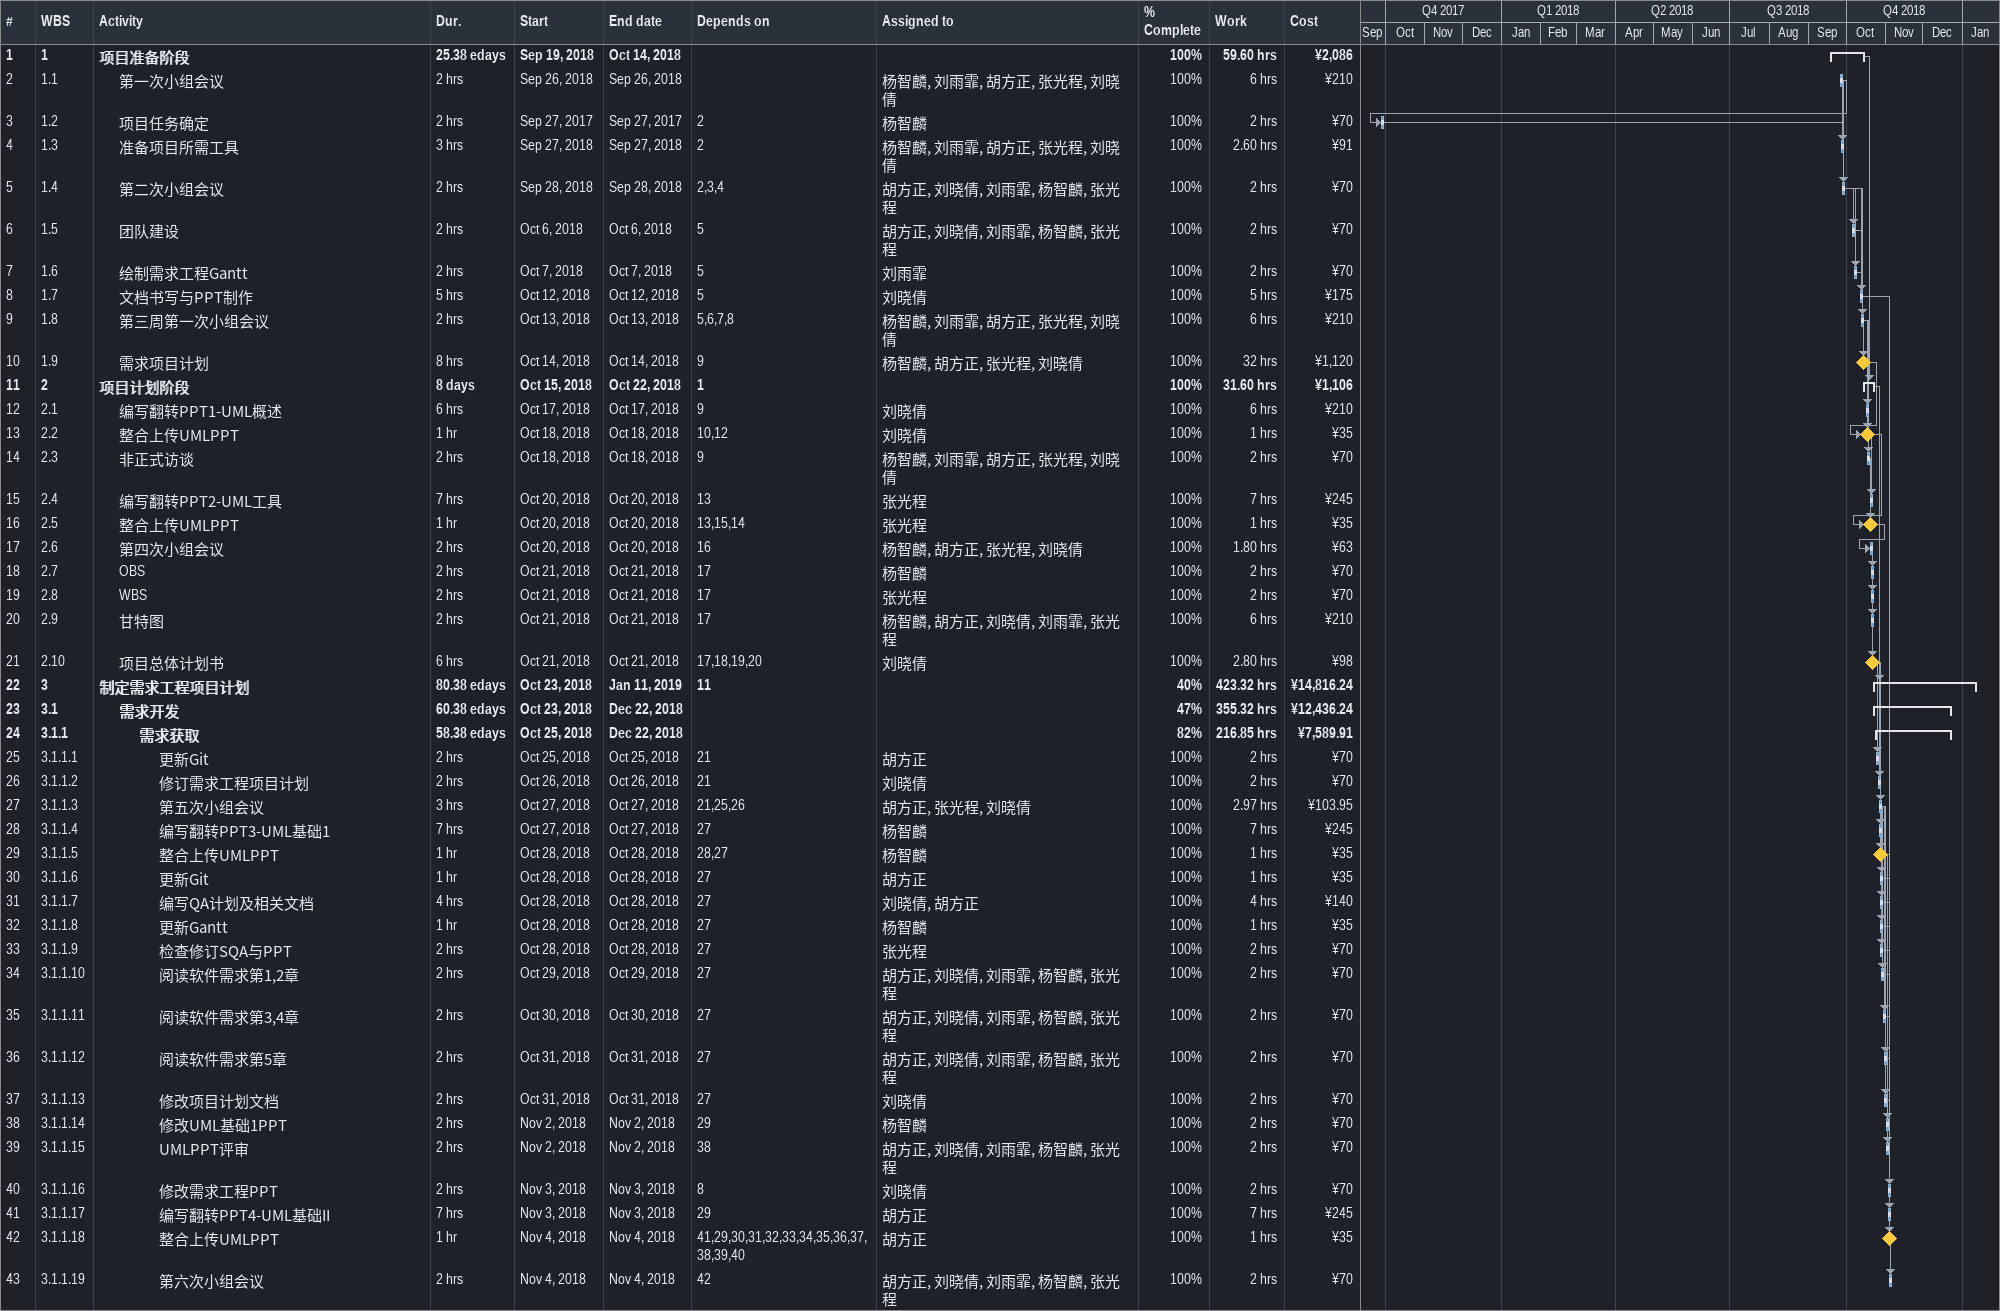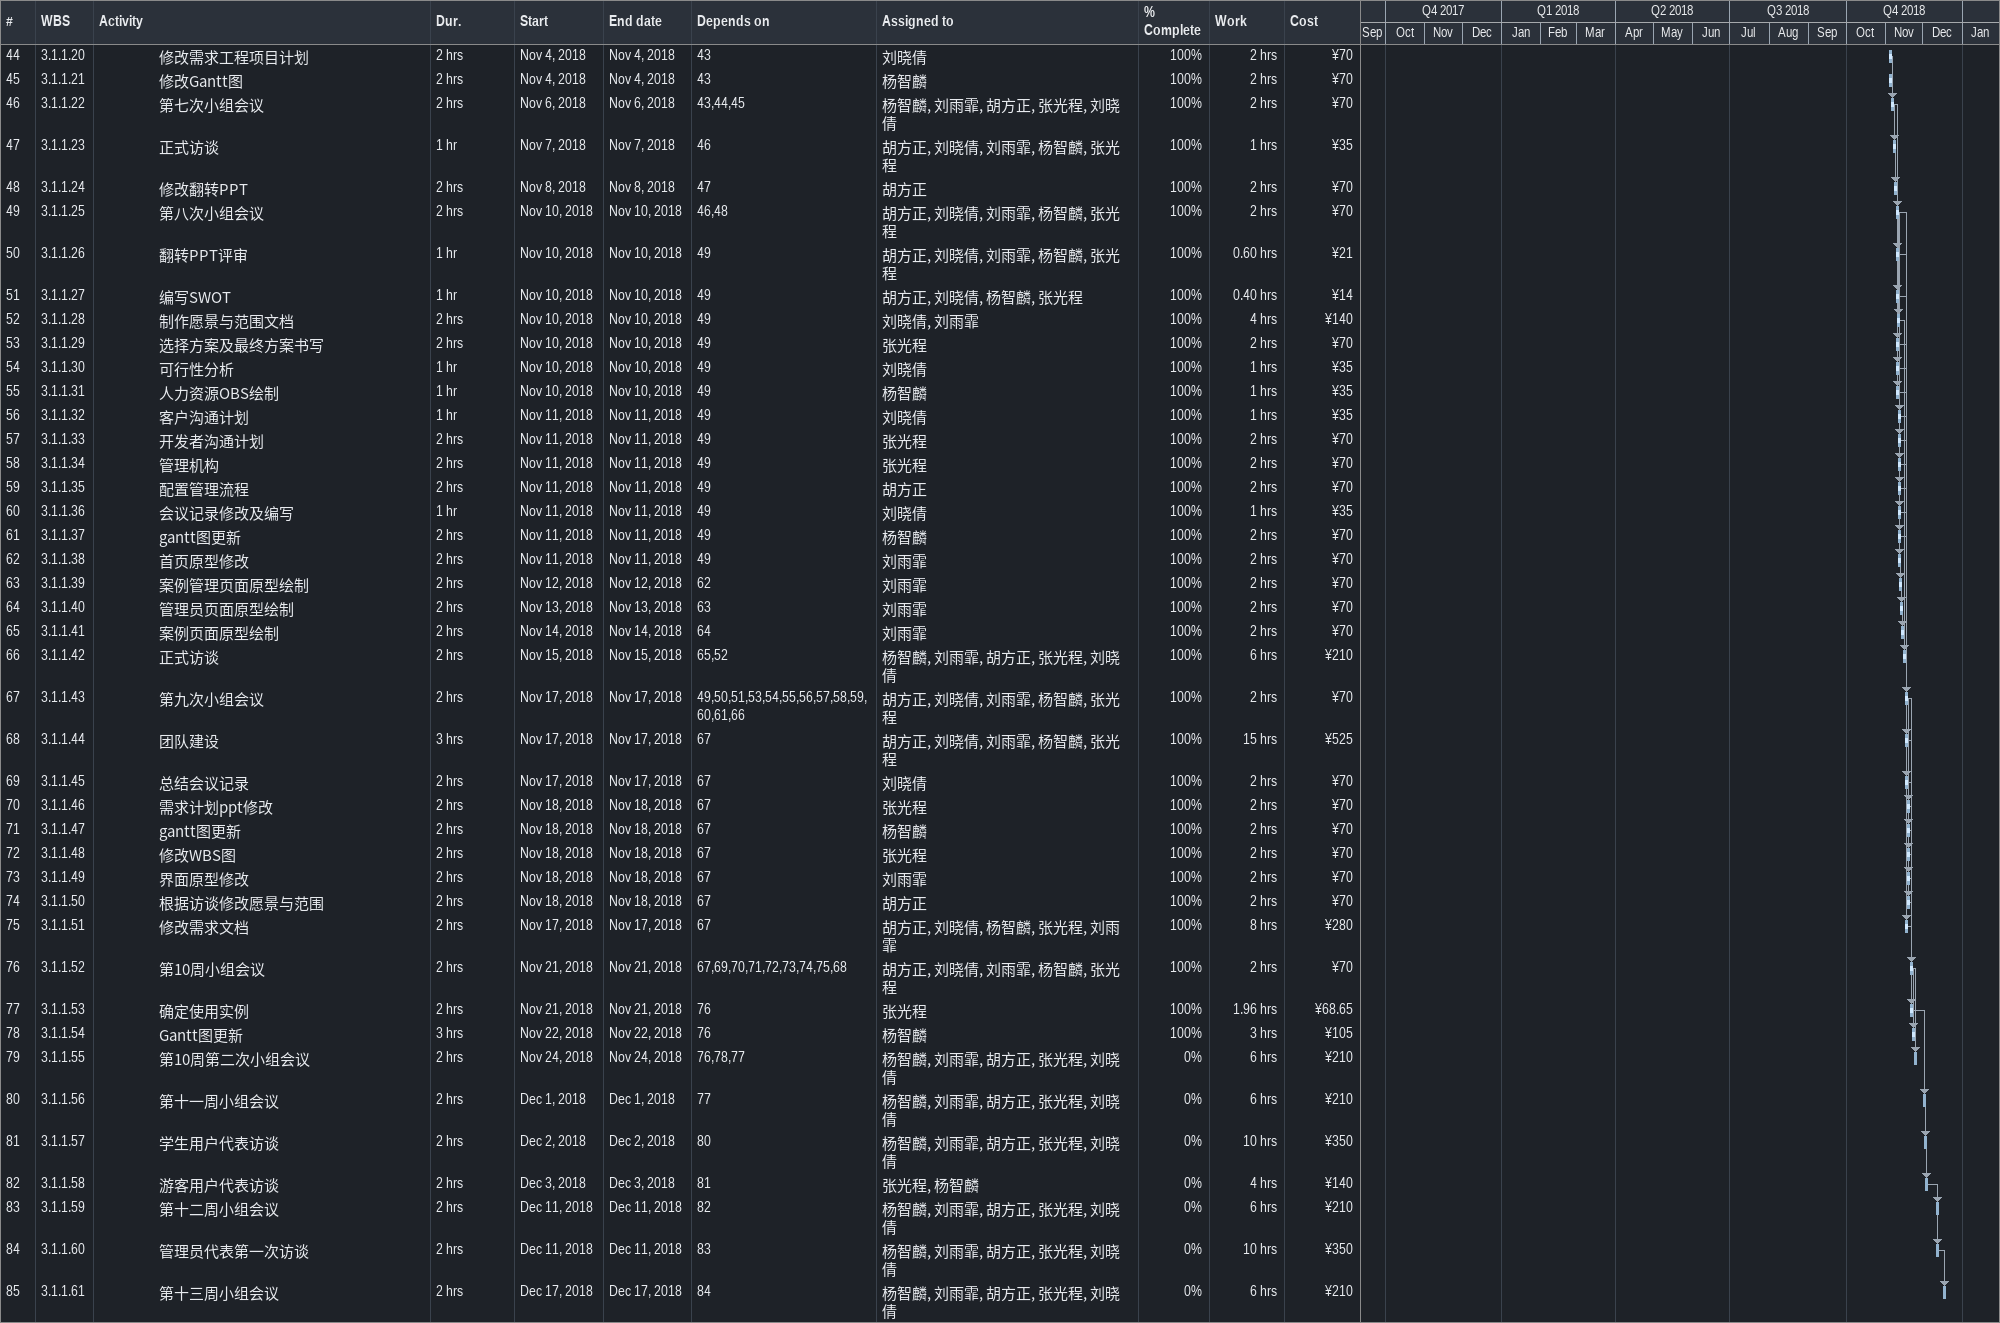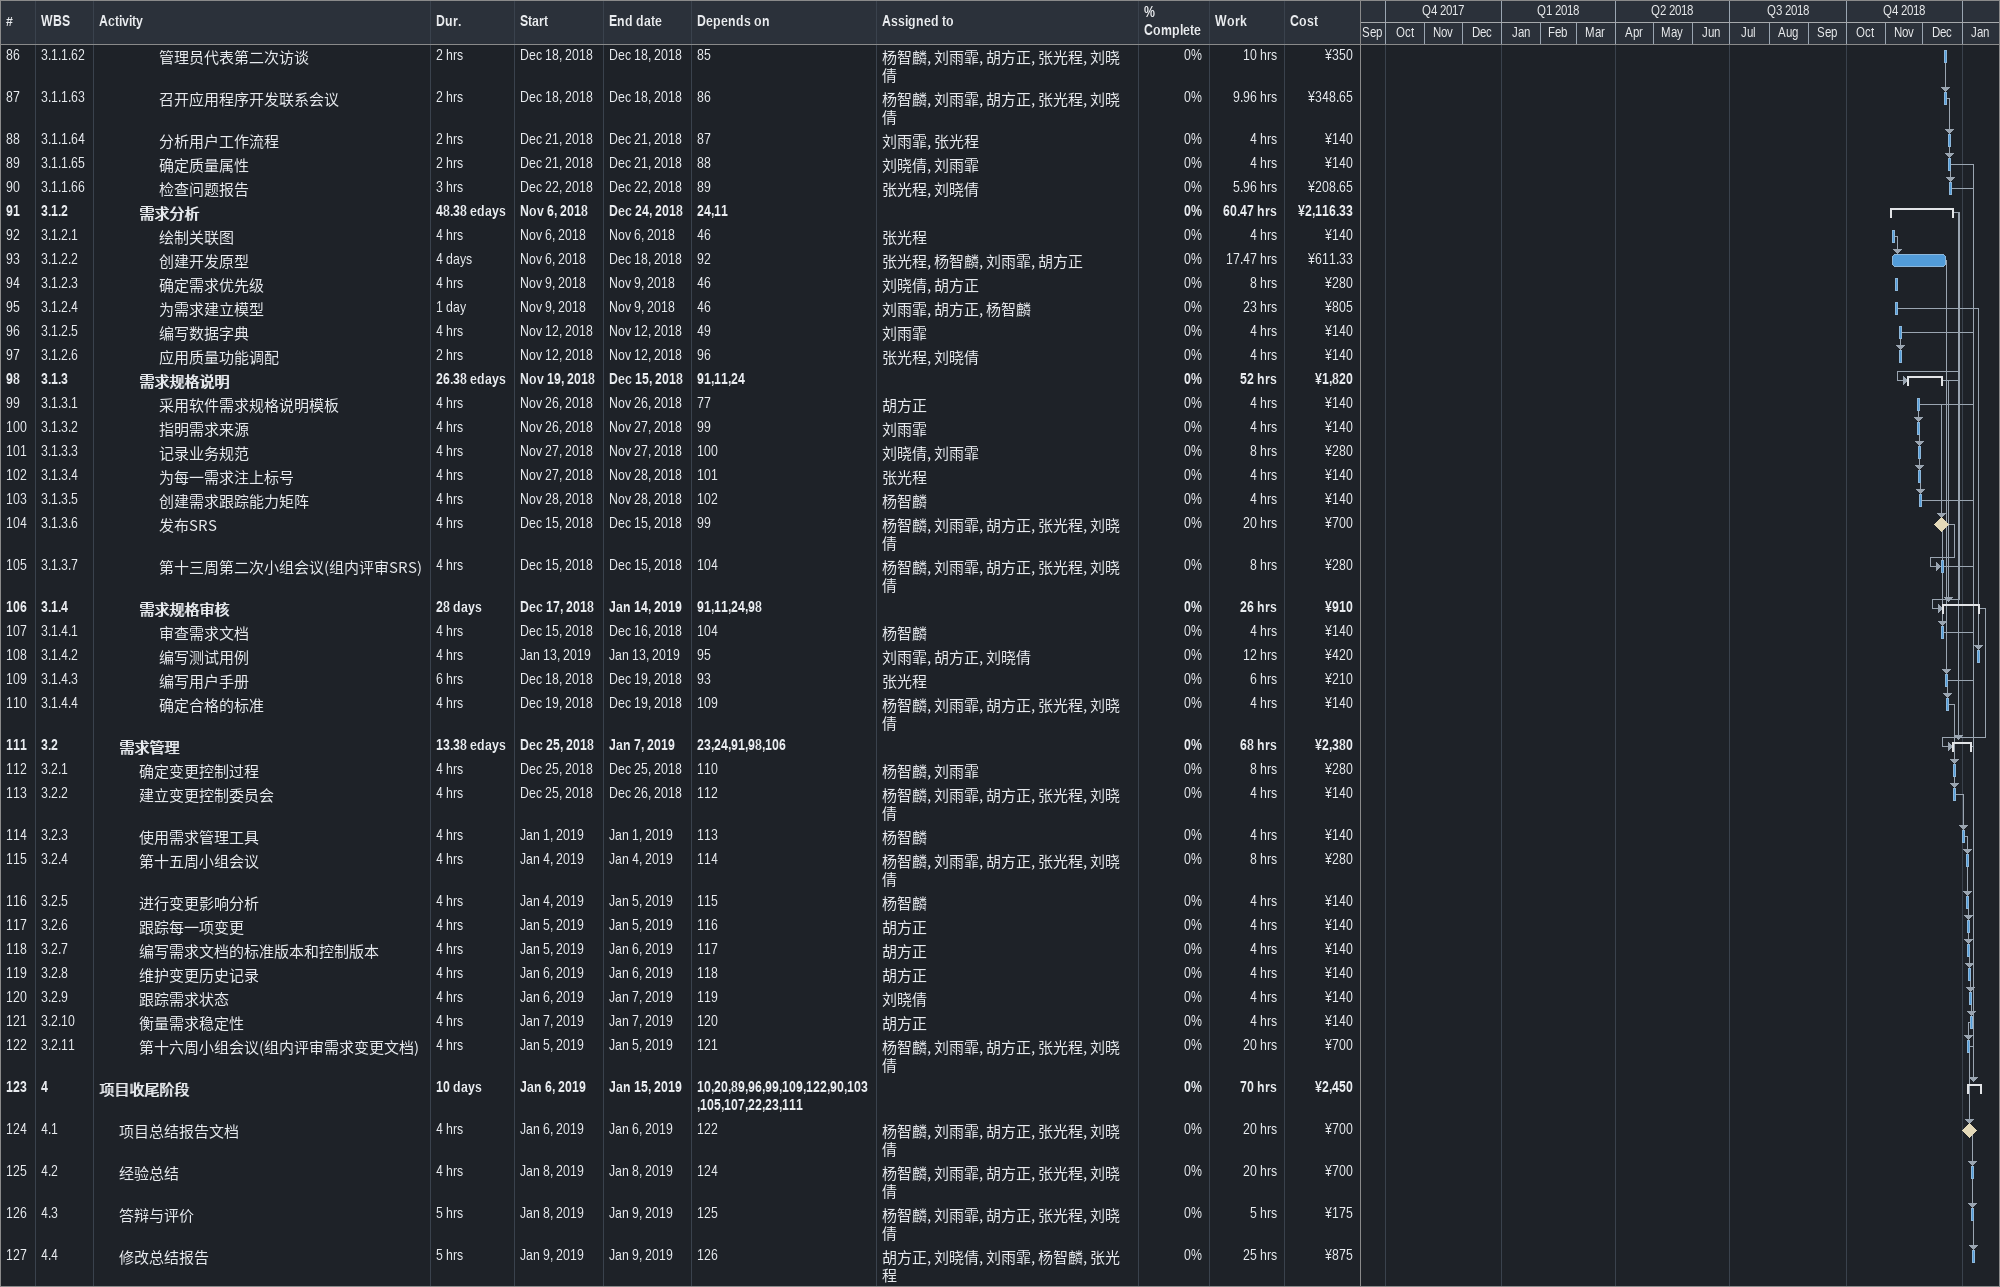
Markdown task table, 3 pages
| ID | WBS | Task | Duration | Start | Finish | Predecessors | Resources | % complete | Work (h) | Cost (¥) |
|---|---|---|---|---|---|---|---|---|---|---|
| 1 | 1 | **项目准备阶段** | 25.38ed | 2018-09-19 | 2018-10-14 |  |  | 100 | 59.60 | 2086 |
| 2 | 1.1 | 第一次小组会议 | 2h | 2018-09-26 | 2018-09-26 |  | 杨智麟, 刘雨霏, 胡方正, 张光程, 刘晓倩 | 100 | 6 | 210 |
| 3 | 1.2 | 项目任务确定 | 2h | 2017-09-27 | 2017-09-27 | 2 | 杨智麟 | 100 | 2 | 70 |
| 4 | 1.3 | 准备项目所需工具 | 3h | 2018-09-27 | 2018-09-27 | 2 | 杨智麟, 刘雨霏, 胡方正, 张光程, 刘晓倩 | 100 | 2.60 | 91 |
| 5 | 1.4 | 第二次小组会议 | 2h | 2018-09-28 | 2018-09-28 | 2, 3, 4 | 胡方正, 刘晓倩, 刘雨霏, 杨智麟, 张光程 | 100 | 2 | 70 |
| 6 | 1.5 | 团队建设 | 2h | 2018-10-06 | 2018-10-06 | 5 | 胡方正, 刘晓倩, 刘雨霏, 杨智麟, 张光程 | 100 | 2 | 70 |
| 7 | 1.6 | 绘制需求工程Gantt | 2h | 2018-10-07 | 2018-10-07 | 5 | 刘雨霏 | 100 | 2 | 70 |
| 8 | 1.7 | 文档书写与PPT制作 | 5h | 2018-10-12 | 2018-10-12 | 5 | 刘晓倩 | 100 | 5 | 175 |
| 9 | 1.8 | 第三周第一次小组会议 | 2h | 2018-10-13 | 2018-10-13 | 5, 6, 7, 8 | 杨智麟, 刘雨霏, 胡方正, 张光程, 刘晓倩 | 100 | 6 | 210 |
| 10 | 1.9 | 需求项目计划 | 8h | 2018-10-14 | 2018-10-14 | 9 | 杨智麟, 胡方正, 张光程, 刘晓倩 | 100 | 32 | 1120 |
| 11 | 2 | **项目计划阶段** | 8d | 2018-10-15 | 2018-10-22 | 1 |  | 100 | 31.60 | 1106 |
| 12 | 2.1 | 编写翻转PPT1-UML概述 | 6h | 2018-10-17 | 2018-10-17 | 9 | 刘晓倩 | 100 | 6 | 210 |
| 13 | 2.2 | 整合上传UMLPPT | 1h | 2018-10-18 | 2018-10-18 | 10, 12 | 刘晓倩 | 100 | 1 | 35 |
| 14 | 2.3 | 非正式访谈 | 2h | 2018-10-18 | 2018-10-18 | 9 | 杨智麟, 刘雨霏, 胡方正, 张光程, 刘晓倩 | 100 | 2 | 70 |
| 15 | 2.4 | 编写翻转PPT2-UML工具 | 7h | 2018-10-20 | 2018-10-20 | 13 | 张光程 | 100 | 7 | 245 |
| 16 | 2.5 | 整合上传UMLPPT | 1h | 2018-10-20 | 2018-10-20 | 13, 15, 14 | 张光程 | 100 | 1 | 35 |
| 17 | 2.6 | 第四次小组会议 | 2h | 2018-10-20 | 2018-10-20 | 16 | 杨智麟, 胡方正, 张光程, 刘晓倩 | 100 | 1.80 | 63 |
| 18 | 2.7 | OBS | 2h | 2018-10-21 | 2018-10-21 | 17 | 杨智麟 | 100 | 2 | 70 |
| 19 | 2.8 | WBS | 2h | 2018-10-21 | 2018-10-21 | 17 | 张光程 | 100 | 2 | 70 |
| 20 | 2.9 | 甘特图 | 2h | 2018-10-21 | 2018-10-21 | 17 | 杨智麟, 胡方正, 刘晓倩, 刘雨霏, 张光程 | 100 | 6 | 210 |
| 21 | 2.10 | 项目总体计划书 | 6h | 2018-10-21 | 2018-10-21 | 17, 18, 19, 20 | 刘晓倩 | 100 | 2.80 | 98 |
| 22 | 3 | **制定需求工程项目计划** | 80.38ed | 2018-10-23 | 2019-01-11 | 11 |  | 40 | 423.32 | 14816.24 |
| 23 | 3.1 | **需求开发** | 60.38ed | 2018-10-23 | 2018-12-22 |  |  | 47 | 355.32 | 12436.24 |
| 24 | 3.1.1 | **需求获取** | 58.38ed | 2018-10-25 | 2018-12-22 |  |  | 82 | 216.85 | 7589.91 |
| 25 | 3.1.1.1 | 更新Git | 2h | 2018-10-25 | 2018-10-25 | 21 | 胡方正 | 100 | 2 | 70 |
| 26 | 3.1.1.2 | 修订需求工程项目计划 | 2h | 2018-10-26 | 2018-10-26 | 21 | 刘晓倩 | 100 | 2 | 70 |
| 27 | 3.1.1.3 | 第五次小组会议 | 3h | 2018-10-27 | 2018-10-27 | 21, 25, 26 | 胡方正, 张光程, 刘晓倩 | 100 | 2.97 | 103.95 |
| 28 | 3.1.1.4 | 编写翻转PPT3-UML基础1 | 7h | 2018-10-27 | 2018-10-27 | 27 | 杨智麟 | 100 | 7 | 245 |
| 29 | 3.1.1.5 | 整合上传UMLPPT | 1h | 2018-10-28 | 2018-10-28 | 28, 27 | 杨智麟 | 100 | 1 | 35 |
| 30 | 3.1.1.6 | 更新Git | 1h | 2018-10-28 | 2018-10-28 | 27 | 胡方正 | 100 | 1 | 35 |
| 31 | 3.1.1.7 | 编写QA计划及相关文档 | 4h | 2018-10-28 | 2018-10-28 | 27 | 刘晓倩, 胡方正 | 100 | 4 | 140 |
| 32 | 3.1.1.8 | 更新Gantt | 1h | 2018-10-28 | 2018-10-28 | 27 | 杨智麟 | 100 | 1 | 35 |
| 33 | 3.1.1.9 | 检查修订SQA与PPT | 2h | 2018-10-28 | 2018-10-28 | 27 | 张光程 | 100 | 2 | 70 |
| 34 | 3.1.1.10 | 阅读软件需求第1,2章 | 2h | 2018-10-29 | 2018-10-29 | 27 | 胡方正, 刘晓倩, 刘雨霏, 杨智麟, 张光程 | 100 | 2 | 70 |
| 35 | 3.1.1.11 | 阅读软件需求第3,4章 | 2h | 2018-10-30 | 2018-10-30 | 27 | 胡方正, 刘晓倩, 刘雨霏, 杨智麟, 张光程 | 100 | 2 | 70 |
| 36 | 3.1.1.12 | 阅读软件需求第5章 | 2h | 2018-10-31 | 2018-10-31 | 27 | 胡方正, 刘晓倩, 刘雨霏, 杨智麟, 张光程 | 100 | 2 | 70 |
| 37 | 3.1.1.13 | 修改项目计划文档 | 2h | 2018-10-31 | 2018-10-31 | 27 | 刘晓倩 | 100 | 2 | 70 |
| 38 | 3.1.1.14 | 修改UML基础1PPT | 2h | 2018-11-02 | 2018-11-02 | 29 | 杨智麟 | 100 | 2 | 70 |
| 39 | 3.1.1.15 | UMLPPT评审 | 2h | 2018-11-02 | 2018-11-02 | 38 | 胡方正, 刘晓倩, 刘雨霏, 杨智麟, 张光程 | 100 | 2 | 70 |
| 40 | 3.1.1.16 | 修改需求工程PPT | 2h | 2018-11-03 | 2018-11-03 | 8 | 刘晓倩 | 100 | 2 | 70 |
| 41 | 3.1.1.17 | 编写翻转PPT4-UML基础II | 7h | 2018-11-03 | 2018-11-03 | 29 | 胡方正 | 100 | 7 | 245 |
| 42 | 3.1.1.18 | 整合上传UMLPPT | 1h | 2018-11-04 | 2018-11-04 | 41, 29, 30, 31, 32, 33, 34, 35, 36, 37, 38, 39, 40 | 胡方正 | 100 | 1 | 35 |
| 43 | 3.1.1.19 | 第六次小组会议 | 2h | 2018-11-04 | 2018-11-04 | 42 | 胡方正, 刘晓倩, 刘雨霏, 杨智麟, 张光程 | 100 | 2 | 70 |
| 44 | 3.1.1.20 | 修改需求工程项目计划 | 2h | 2018-11-04 | 2018-11-04 | 43 | 刘晓倩 | 100 | 2 | 70 |
| 45 | 3.1.1.21 | 修改Gantt图 | 2h | 2018-11-04 | 2018-11-04 | 43 | 杨智麟 | 100 | 2 | 70 |
| 46 | 3.1.1.22 | 第七次小组会议 | 2h | 2018-11-06 | 2018-11-06 | 43, 44, 45 | 杨智麟, 刘雨霏, 胡方正, 张光程, 刘晓倩 | 100 | 2 | 70 |
| 47 | 3.1.1.23 | 正式访谈 | 1h | 2018-11-07 | 2018-11-07 | 46 | 胡方正, 刘晓倩, 刘雨霏, 杨智麟, 张光程 | 100 | 1 | 35 |
| 48 | 3.1.1.24 | 修改翻转PPT | 2h | 2018-11-08 | 2018-11-08 | 47 | 胡方正 | 100 | 2 | 70 |
| 49 | 3.1.1.25 | 第八次小组会议 | 2h | 2018-11-10 | 2018-11-10 | 46, 48 | 胡方正, 刘晓倩, 刘雨霏, 杨智麟, 张光程 | 100 | 2 | 70 |
| 50 | 3.1.1.26 | 翻转PPT评审 | 1h | 2018-11-10 | 2018-11-10 | 49 | 胡方正, 刘晓倩, 刘雨霏, 杨智麟, 张光程 | 100 | 0.60 | 21 |
| 51 | 3.1.1.27 | 编写SWOT | 1h | 2018-11-10 | 2018-11-10 | 49 | 胡方正, 刘晓倩, 杨智麟, 张光程 | 100 | 0.40 | 14 |
| 52 | 3.1.1.28 | 制作愿景与范围文档 | 2h | 2018-11-10 | 2018-11-10 | 49 | 刘晓倩, 刘雨霏 | 100 | 4 | 140 |
| 53 | 3.1.1.29 | 选择方案及最终方案书写 | 2h | 2018-11-10 | 2018-11-10 | 49 | 张光程 | 100 | 2 | 70 |
| 54 | 3.1.1.30 | 可行性分析 | 1h | 2018-11-10 | 2018-11-10 | 49 | 刘晓倩 | 100 | 1 | 35 |
| 55 | 3.1.1.31 | 人力资源OBS绘制 | 1h | 2018-11-10 | 2018-11-10 | 49 | 杨智麟 | 100 | 1 | 35 |
| 56 | 3.1.1.32 | 客户沟通计划 | 1h | 2018-11-11 | 2018-11-11 | 49 | 刘晓倩 | 100 | 1 | 35 |
| 57 | 3.1.1.33 | 开发者沟通计划 | 2h | 2018-11-11 | 2018-11-11 | 49 | 张光程 | 100 | 2 | 70 |
| 58 | 3.1.1.34 | 管理机构 | 2h | 2018-11-11 | 2018-11-11 | 49 | 张光程 | 100 | 2 | 70 |
| 59 | 3.1.1.35 | 配置管理流程 | 2h | 2018-11-11 | 2018-11-11 | 49 | 胡方正 | 100 | 2 | 70 |
| 60 | 3.1.1.36 | 会议记录修改及编写 | 1h | 2018-11-11 | 2018-11-11 | 49 | 刘晓倩 | 100 | 1 | 35 |
| 61 | 3.1.1.37 | gantt图更新 | 2h | 2018-11-11 | 2018-11-11 | 49 | 杨智麟 | 100 | 2 | 70 |
| 62 | 3.1.1.38 | 首页原型修改 | 2h | 2018-11-11 | 2018-11-11 | 49 | 刘雨霏 | 100 | 2 | 70 |
| 63 | 3.1.1.39 | 案例管理页面原型绘制 | 2h | 2018-11-12 | 2018-11-12 | 62 | 刘雨霏 | 100 | 2 | 70 |
| 64 | 3.1.1.40 | 管理员页面原型绘制 | 2h | 2018-11-13 | 2018-11-13 | 63 | 刘雨霏 | 100 | 2 | 70 |
| 65 | 3.1.1.41 | 案例页面原型绘制 | 2h | 2018-11-14 | 2018-11-14 | 64 | 刘雨霏 | 100 | 2 | 70 |
| 66 | 3.1.1.42 | 正式访谈 | 2h | 2018-11-15 | 2018-11-15 | 65, 52 | 杨智麟, 刘雨霏, 胡方正, 张光程, 刘晓倩 | 100 | 6 | 210 |
| 67 | 3.1.1.43 | 第九次小组会议 | 2h | 2018-11-17 | 2018-11-17 | 49, 50, 51, 53, 54, 55, 56, 57, 58, 59, 60, 61, 66 | 胡方正, 刘晓倩, 刘雨霏, 杨智麟, 张光程 | 100 | 2 | 70 |
| 68 | 3.1.1.44 | 团队建设 | 3h | 2018-11-17 | 2018-11-17 | 67 | 胡方正, 刘晓倩, 刘雨霏, 杨智麟, 张光程 | 100 | 15 | 525 |
| 69 | 3.1.1.45 | 总结会议记录 | 2h | 2018-11-17 | 2018-11-17 | 67 | 刘晓倩 | 100 | 2 | 70 |
| 70 | 3.1.1.46 | 需求计划ppt修改 | 2h | 2018-11-18 | 2018-11-18 | 67 | 张光程 | 100 | 2 | 70 |
| 71 | 3.1.1.47 | gantt图更新 | 2h | 2018-11-18 | 2018-11-18 | 67 | 杨智麟 | 100 | 2 | 70 |
| 72 | 3.1.1.48 | 修改WBS图 | 2h | 2018-11-18 | 2018-11-18 | 67 | 张光程 | 100 | 2 | 70 |
| 73 | 3.1.1.49 | 界面原型修改 | 2h | 2018-11-18 | 2018-11-18 | 67 | 刘雨霏 | 100 | 2 | 70 |
| 74 | 3.1.1.50 | 根据访谈修改愿景与范围 | 2h | 2018-11-18 | 2018-11-18 | 67 | 胡方正 | 100 | 2 | 70 |
| 75 | 3.1.1.51 | 修改需求文档 | 2h | 2018-11-17 | 2018-11-17 | 67 | 胡方正, 刘晓倩, 杨智麟, 张光程, 刘雨霏 | 100 | 8 | 280 |
| 76 | 3.1.1.52 | 第10周小组会议 | 2h | 2018-11-21 | 2018-11-21 | 67, 69, 70, 71, 72, 73, 74, 75, 68 | 胡方正, 刘晓倩, 刘雨霏, 杨智麟, 张光程 | 100 | 2 | 70 |
| 77 | 3.1.1.53 | 确定使用实例 | 2h | 2018-11-21 | 2018-11-21 | 76 | 张光程 | 100 | 1.96 | 68.65 |
| 78 | 3.1.1.54 | Gantt图更新 | 3h | 2018-11-22 | 2018-11-22 | 76 | 杨智麟 | 100 | 3 | 105 |
| 79 | 3.1.1.55 | 第10周第二次小组会议 | 2h | 2018-11-24 | 2018-11-24 | 76, 78, 77 | 杨智麟, 刘雨霏, 胡方正, 张光程, 刘晓倩 | 0 | 6 | 210 |
| 80 | 3.1.1.56 | 第十一周小组会议 | 2h | 2018-12-01 | 2018-12-01 | 77 | 杨智麟, 刘雨霏, 胡方正, 张光程, 刘晓倩 | 0 | 6 | 210 |
| 81 | 3.1.1.57 | 学生用户代表访谈 | 2h | 2018-12-02 | 2018-12-02 | 80 | 杨智麟, 刘雨霏, 胡方正, 张光程, 刘晓倩 | 0 | 10 | 350 |
| 82 | 3.1.1.58 | 游客用户代表访谈 | 2h | 2018-12-03 | 2018-12-03 | 81 | 张光程, 杨智麟 | 0 | 4 | 140 |
| 83 | 3.1.1.59 | 第十二周小组会议 | 2h | 2018-12-11 | 2018-12-11 | 82 | 杨智麟, 刘雨霏, 胡方正, 张光程, 刘晓倩 | 0 | 6 | 210 |
| 84 | 3.1.1.60 | 管理员代表第一次访谈 | 2h | 2018-12-11 | 2018-12-11 | 83 | 杨智麟, 刘雨霏, 胡方正, 张光程, 刘晓倩 | 0 | 10 | 350 |
| 85 | 3.1.1.61 | 第十三周小组会议 | 2h | 2018-12-17 | 2018-12-17 | 84 | 杨智麟, 刘雨霏, 胡方正, 张光程, 刘晓倩 | 0 | 6 | 210 |
| 86 | 3.1.1.62 | 管理员代表第二次访谈 | 2h | 2018-12-18 | 2018-12-18 | 85 | 杨智麟, 刘雨霏, 胡方正, 张光程, 刘晓倩 | 0 | 10 | 350 |
| 87 | 3.1.1.63 | 召开应用程序开发联系会议 | 2h | 2018-12-18 | 2018-12-18 | 86 | 杨智麟, 刘雨霏, 胡方正, 张光程, 刘晓倩 | 0 | 9.96 | 348.65 |
| 88 | 3.1.1.64 | 分析用户工作流程 | 2h | 2018-12-21 | 2018-12-21 | 87 | 刘雨霏, 张光程 | 0 | 4 | 140 |
| 89 | 3.1.1.65 | 确定质量属性 | 2h | 2018-12-21 | 2018-12-21 | 88 | 刘晓倩, 刘雨霏 | 0 | 4 | 140 |
| 90 | 3.1.1.66 | 检查问题报告 | 3h | 2018-12-22 | 2018-12-22 | 89 | 张光程, 刘晓倩 | 0 | 5.96 | 208.65 |
| 91 | 3.1.2 | **需求分析** | 48.38ed | 2018-11-06 | 2018-12-24 | 24, 11 |  | 0 | 60.47 | 2116.33 |
| 92 | 3.1.2.1 | 绘制关联图 | 4h | 2018-11-06 | 2018-11-06 | 46 | 张光程 | 0 | 4 | 140 |
| 93 | 3.1.2.2 | 创建开发原型 | 4d | 2018-11-06 | 2018-12-18 | 92 | 张光程, 杨智麟, 刘雨霏, 胡方正 | 0 | 17.47 | 611.33 |
| 94 | 3.1.2.3 | 确定需求优先级 | 4h | 2018-11-09 | 2018-11-09 | 46 | 刘晓倩, 胡方正 | 0 | 8 | 280 |
| 95 | 3.1.2.4 | 为需求建立模型 | 1d | 2018-11-09 | 2018-11-09 | 46 | 刘雨霏, 胡方正, 杨智麟 | 0 | 23 | 805 |
| 96 | 3.1.2.5 | 编写数据字典 | 4h | 2018-11-12 | 2018-11-12 | 49 | 刘雨霏 | 0 | 4 | 140 |
| 97 | 3.1.2.6 | 应用质量功能调配 | 2h | 2018-11-12 | 2018-11-12 | 96 | 张光程, 刘晓倩 | 0 | 4 | 140 |
| 98 | 3.1.3 | **需求规格说明** | 26.38ed | 2018-11-19 | 2018-12-15 | 91, 11, 24 |  | 0 | 52 | 1820 |
| 99 | 3.1.3.1 | 采用软件需求规格说明模板 | 4h | 2018-11-26 | 2018-11-26 | 77 | 胡方正 | 0 | 4 | 140 |
| 100 | 3.1.3.2 | 指明需求来源 | 4h | 2018-11-26 | 2018-11-27 | 99 | 刘雨霏 | 0 | 4 | 140 |
| 101 | 3.1.3.3 | 记录业务规范 | 4h | 2018-11-27 | 2018-11-27 | 100 | 刘晓倩, 刘雨霏 | 0 | 8 | 280 |
| 102 | 3.1.3.4 | 为每一需求注上标号 | 4h | 2018-11-27 | 2018-11-28 | 101 | 张光程 | 0 | 4 | 140 |
| 103 | 3.1.3.5 | 创建需求跟踪能力矩阵 | 4h | 2018-11-28 | 2018-11-28 | 102 | 杨智麟 | 0 | 4 | 140 |
| 104 | 3.1.3.6 | 发布SRS | 4h | 2018-12-15 | 2018-12-15 | 99 | 杨智麟, 刘雨霏, 胡方正, 张光程, 刘晓倩 | 0 | 20 | 700 |
| 105 | 3.1.3.7 | 第十三周第二次小组会议(组内评审SRS) | 4h | 2018-12-15 | 2018-12-15 | 104 | 杨智麟, 刘雨霏, 胡方正, 张光程, 刘晓倩 | 0 | 8 | 280 |
| 106 | 3.1.4 | **需求规格审核** | 28d | 2018-12-17 | 2019-01-14 | 91, 11, 24, 98 |  | 0 | 26 | 910 |
| 107 | 3.1.4.1 | 审查需求文档 | 4h | 2018-12-15 | 2018-12-16 | 104 | 杨智麟 | 0 | 4 | 140 |
| 108 | 3.1.4.2 | 编写测试用例 | 4h | 2019-01-13 | 2019-01-13 | 95 | 刘雨霏, 胡方正, 刘晓倩 | 0 | 12 | 420 |
| 109 | 3.1.4.3 | 编写用户手册 | 6h | 2018-12-18 | 2018-12-19 | 93 | 张光程 | 0 | 6 | 210 |
| 110 | 3.1.4.4 | 确定合格的标准 | 4h | 2018-12-19 | 2018-12-19 | 109 | 杨智麟, 刘雨霏, 胡方正, 张光程, 刘晓倩 | 0 | 4 | 140 |
| 111 | 3.2 | **需求管理** | 13.38ed | 2018-12-25 | 2019-01-07 | 23, 24, 91, 98, 106 |  | 0 | 68 | 2380 |
| 112 | 3.2.1 | 确定变更控制过程 | 4h | 2018-12-25 | 2018-12-25 | 110 | 杨智麟, 刘雨霏 | 0 | 8 | 280 |
| 113 | 3.2.2 | 建立变更控制委员会 | 4h | 2018-12-25 | 2018-12-26 | 112 | 杨智麟, 刘雨霏, 胡方正, 张光程, 刘晓倩 | 0 | 4 | 140 |
| 114 | 3.2.3 | 使用需求管理工具 | 4h | 2019-01-01 | 2019-01-01 | 113 | 杨智麟 | 0 | 4 | 140 |
| 115 | 3.2.4 | 第十五周小组会议 | 4h | 2019-01-04 | 2019-01-04 | 114 | 杨智麟, 刘雨霏, 胡方正, 张光程, 刘晓倩 | 0 | 8 | 280 |
| 116 | 3.2.5 | 进行变更影响分析 | 4h | 2019-01-04 | 2019-01-05 | 115 | 杨智麟 | 0 | 4 | 140 |
| 117 | 3.2.6 | 跟踪每一项变更 | 4h | 2019-01-05 | 2019-01-05 | 116 | 胡方正 | 0 | 4 | 140 |
| 118 | 3.2.7 | 编写需求文档的标准版本和控制版本 | 4h | 2019-01-05 | 2019-01-06 | 117 | 胡方正 | 0 | 4 | 140 |
| 119 | 3.2.8 | 维护变更历史记录 | 4h | 2019-01-06 | 2019-01-06 | 118 | 胡方正 | 0 | 4 | 140 |
| 120 | 3.2.9 | 跟踪需求状态 | 4h | 2019-01-06 | 2019-01-07 | 119 | 刘晓倩 | 0 | 4 | 140 |
| 121 | 3.2.10 | 衡量需求稳定性 | 4h | 2019-01-07 | 2019-01-07 | 120 | 胡方正 | 0 | 4 | 140 |
| 122 | 3.2.11 | 第十六周小组会议(组内评审需求变更文档) | 4h | 2019-01-05 | 2019-01-05 | 121 | 杨智麟, 刘雨霏, 胡方正, 张光程, 刘晓倩 | 0 | 20 | 700 |
| 123 | 4 | **项目收尾阶段** | 10d | 2019-01-06 | 2019-01-15 | 10, 20, 89, 96, 99, 109, 122, 90, 103, 105, 107, 22, 23, 111 |  | 0 | 70 | 2450 |
| 124 | 4.1 | 项目总结报告文档 | 4h | 2019-01-06 | 2019-01-06 | 122 | 杨智麟, 刘雨霏, 胡方正, 张光程, 刘晓倩 | 0 | 20 | 700 |
| 125 | 4.2 | 经验总结 | 4h | 2019-01-08 | 2019-01-08 | 124 | 杨智麟, 刘雨霏, 胡方正, 张光程, 刘晓倩 | 0 | 20 | 700 |
| 126 | 4.3 | 答辩与评价 | 5h | 2019-01-08 | 2019-01-09 | 125 | 杨智麟, 刘雨霏, 胡方正, 张光程, 刘晓倩 | 0 | 5 | 175 |
| 127 | 4.4 | 修改总结报告 | 5h | 2019-01-09 | 2019-01-09 | 126 | 胡方正, 刘晓倩, 刘雨霏, 杨智麟, 张光程 | 0 | 25 | 875 |
